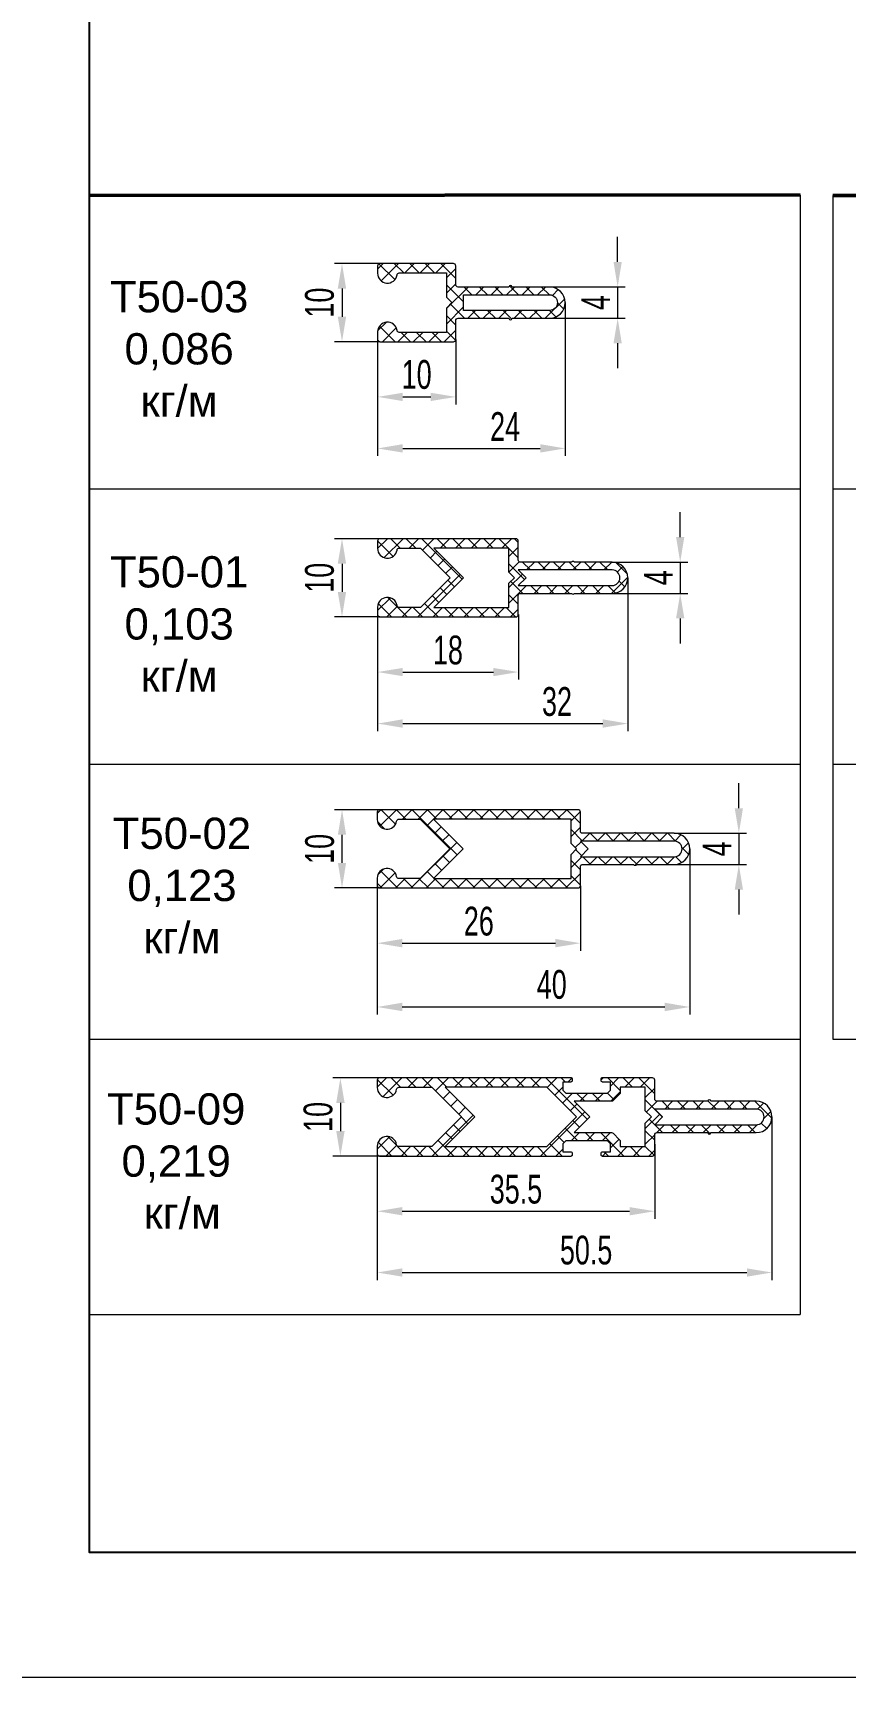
# Model space of a CAD drawing. Extents: x -37 to 4620, y -49 to 348.
# Drawn here: x 3590.5 to 3655.4, y 0 to 131.5 of the extents above; entities that cross this region are included whole.
import ezdxf

# ---------------------------------------------------------------- set-up
doc = ezdxf.new("R2010")
doc.units = 0
doc.header["$LTSCALE"] = 5
doc.layers.get('0').update_dxf_attribs({"linetype": 'CONTINUOUS', "lineweight": 30})
doc.layers.get('DEFPOINTS').update_dxf_attribs({"linetype": 'CONTINUOUS'})
for name, color, linetype, lineweight in [('Dimentions', 5, 'CONTINUOUS', 15), ('Рамки', 1, 'CONTINUOUS', 15), ('Текстовый', 7, 'CONTINUOUS', 9), ('Уплотнители', 1, 'CONTINUOUS', 20), ('Штриховка', 1, 'CONTINUOUS', 5)]:
    doc.layers.add(name, color=color, linetype=linetype, lineweight=lineweight)
doc.layers.add('Скрытые', color=14, linetype='CONTINUOUS', plot=False)
doc.styles.add('style23', font='russ.shx', dxfattribs={"width": 0.7, "height": 2.3})
doc.styles.add('Каталожный', font='arial.ttf', dxfattribs={"height": 2.5})
doc.dimstyles.new('MX2', dxfattribs={"dimtxt": 2.3, "dimasz": 2, "dimexe": 0.6, "dimexo": 0, "dimgap": 0.6, "dimtad": 1, "dimdec": 1, "dimlfac": 2, "dimdsep": 46, "dimtxsty": 'style23', "dimcen": 0, "dimclrd": 256, "dimclre": 256, "dimclrt": 256, "dimaunit": 1, "dimadec": 1, "dimazin": 2, "dimtfac": 1, "dimtdec": 1, "dimtmove": 0, "dimatfit": 3, "dimfxl": 1, "dimtolj": 1, "dimtzin": 0, "dimlwd": -1, "dimlwe": -1, "dimarcsym": 0})

# ---------------------------------------------------------------- blocks, each defined once
blk = doc.blocks.new('*D289')
at = {"layer": 'DEFPOINTS', "color": 0, "transparency": 16777216}
for p in [(3631.81, 111.15), (3631.81, 108.65), (3637.25, 108.65)]:
    blk.add_point(p, dxfattribs=at)
at = {"layer": 'Dimentions', "transparency": 16777216}
for p, q in [((3637.25, 113.15), (3637.25, 115.15)), ((3631.81, 111.15), (3637.85, 111.15)), ((3637.25, 111.15), (3637.25, 108.65)), ((3631.81, 108.65), (3637.85, 108.65)), ((3637.25, 106.65), (3637.25, 104.65))]:
    blk.add_line(p, q, dxfattribs=at)
for points in [[(3636.92, 113.15), (3637.58, 113.15), (3637.25, 111.15)], [(3636.92, 106.65), (3637.58, 106.65), (3637.25, 108.65)]]:
    blk.add_solid(points, dxfattribs=at)
at = {"layer": 'Dimentions', "transparency": 16777216, "insert": (3635.5, 109.9), "char_height": 2.3, "attachment_point": 5, "rotation": 90, "style": 'style23'}
blk.add_mtext('\\A1;4', dxfattribs=at)
blk = doc.blocks.new('*D290')
at = {"layer": 'DEFPOINTS', "color": 0, "transparency": 16777216}
for p in [(3618.24, 113.02), (3615.21, 106.77), (3618.24, 106.77)]:
    blk.add_point(p, dxfattribs=at)
at = {"layer": 'Dimentions', "transparency": 16777216}
for p, q in [((3618.24, 113.02), (3614.61, 113.02)), ((3615.21, 111.02), (3615.21, 108.77)), ((3618.24, 106.77), (3614.61, 106.77))]:
    blk.add_line(p, q, dxfattribs=at)
for points in [[(3614.87, 111.02), (3615.54, 111.02), (3615.21, 113.02)], [(3614.87, 108.77), (3615.54, 108.77), (3615.21, 106.77)]]:
    blk.add_solid(points, dxfattribs=at)
at = {"layer": 'Dimentions', "transparency": 16777216, "insert": (3613.42, 109.9), "char_height": 2.3, "attachment_point": 5, "rotation": 90, "style": 'style23'}
blk.add_mtext('\\A1;10', dxfattribs=at)
blk = doc.blocks.new('*D291')
at = {"layer": 'DEFPOINTS', "color": 0, "transparency": 16777216}
for p in [(3618.06, 106.96), (3624.31, 106.96), (3624.31, 102.36)]:
    blk.add_point(p, dxfattribs=at)
at = {"layer": 'Dimentions', "transparency": 16777216}
for p, q in [((3618.06, 106.96), (3618.06, 101.76)), ((3624.31, 106.96), (3624.31, 101.76)), ((3620.06, 102.36), (3622.31, 102.36))]:
    blk.add_line(p, q, dxfattribs=at)
for points in [[(3620.06, 102.69), (3620.06, 102.03), (3618.06, 102.36)], [(3622.31, 102.69), (3622.31, 102.03), (3624.31, 102.36)]]:
    blk.add_solid(points, dxfattribs=at)
at = {"layer": 'Dimentions', "transparency": 16777216, "insert": (3621.18, 104.14), "char_height": 2.3, "attachment_point": 5, "style": 'style23'}
blk.add_mtext('\\A1;10', dxfattribs=at)
blk = doc.blocks.new('*D292')
at = {"layer": 'DEFPOINTS', "color": 0, "transparency": 16777216}
for p in [(3633.06, 109.9), (3618.06, 106.96), (3633.06, 98.24)]:
    blk.add_point(p, dxfattribs=at)
at = {"layer": 'Dimentions', "transparency": 16777216}
for p, q in [((3633.06, 109.9), (3633.06, 97.64)), ((3618.06, 106.96), (3618.06, 97.64)), ((3620.06, 98.24), (3631.06, 98.24))]:
    blk.add_line(p, q, dxfattribs=at)
for points in [[(3620.06, 98.58), (3620.06, 97.91), (3618.06, 98.24)], [(3631.06, 98.58), (3631.06, 97.91), (3633.06, 98.24)]]:
    blk.add_solid(points, dxfattribs=at)
at = {"layer": 'Dimentions', "transparency": 16777216, "insert": (3628.25, 99.99), "char_height": 2.3, "attachment_point": 5, "style": 'style23'}
blk.add_mtext('\\A1;24', dxfattribs=at)
blk = doc.blocks.new('*D316')
at = {"layer": 'DEFPOINTS', "color": 0, "transparency": 16777216}
for p in [(3636.81, 89.15), (3636.81, 86.65), (3642.25, 86.65)]:
    blk.add_point(p, dxfattribs=at)
at = {"layer": 'Dimentions', "transparency": 16777216}
for p, q in [((3642.25, 91.15), (3642.25, 93.15)), ((3636.81, 89.15), (3642.85, 89.15)), ((3642.25, 89.15), (3642.25, 86.65)), ((3636.81, 86.65), (3642.85, 86.65)), ((3642.25, 84.65), (3642.25, 82.65))]:
    blk.add_line(p, q, dxfattribs=at)
for points in [[(3641.92, 91.15), (3642.58, 91.15), (3642.25, 89.15)], [(3641.92, 84.65), (3642.58, 84.65), (3642.25, 86.65)]]:
    blk.add_solid(points, dxfattribs=at)
at = {"layer": 'Dimentions', "transparency": 16777216, "insert": (3640.5, 87.9), "char_height": 2.3, "attachment_point": 5, "rotation": 90, "style": 'style23'}
blk.add_mtext('\\A1;4', dxfattribs=at)
blk = doc.blocks.new('*D317')
at = {"layer": 'DEFPOINTS', "color": 0, "transparency": 16777216}
for p in [(3618.24, 91.02), (3615.21, 84.77), (3618.24, 84.77)]:
    blk.add_point(p, dxfattribs=at)
at = {"layer": 'Dimentions', "transparency": 16777216}
for p, q in [((3618.24, 91.02), (3614.61, 91.02)), ((3615.21, 89.02), (3615.21, 86.77)), ((3618.24, 84.77), (3614.61, 84.77))]:
    blk.add_line(p, q, dxfattribs=at)
for points in [[(3614.87, 89.02), (3615.54, 89.02), (3615.21, 91.02)], [(3614.87, 86.77), (3615.54, 86.77), (3615.21, 84.77)]]:
    blk.add_solid(points, dxfattribs=at)
at = {"layer": 'Dimentions', "transparency": 16777216, "insert": (3613.42, 87.9), "char_height": 2.3, "attachment_point": 5, "rotation": 90, "style": 'style23'}
blk.add_mtext('\\A1;10', dxfattribs=at)
blk = doc.blocks.new('*D318')
at = {"layer": 'DEFPOINTS', "color": 0, "transparency": 16777216}
for p in [(3618.06, 84.96), (3629.31, 84.96), (3629.31, 80.36)]:
    blk.add_point(p, dxfattribs=at)
at = {"layer": 'Dimentions', "transparency": 16777216}
for p, q in [((3618.06, 84.96), (3618.06, 79.76)), ((3629.31, 84.96), (3629.31, 79.76)), ((3620.06, 80.36), (3627.31, 80.36))]:
    blk.add_line(p, q, dxfattribs=at)
for points in [[(3620.06, 80.69), (3620.06, 80.03), (3618.06, 80.36)], [(3627.31, 80.69), (3627.31, 80.03), (3629.31, 80.36)]]:
    blk.add_solid(points, dxfattribs=at)
at = {"layer": 'Dimentions', "transparency": 16777216, "insert": (3623.68, 82.11), "char_height": 2.3, "attachment_point": 5, "style": 'style23'}
blk.add_mtext('\\A1;18', dxfattribs=at)
blk = doc.blocks.new('*D319')
at = {"layer": 'DEFPOINTS', "color": 0, "transparency": 16777216}
for p in [(3638.06, 87.9), (3618.06, 84.96), (3638.06, 76.24)]:
    blk.add_point(p, dxfattribs=at)
at = {"layer": 'Dimentions', "transparency": 16777216}
for p, q in [((3638.06, 87.9), (3638.06, 75.64)), ((3618.06, 84.96), (3618.06, 75.64)), ((3620.06, 76.24), (3636.06, 76.24))]:
    blk.add_line(p, q, dxfattribs=at)
for points in [[(3620.06, 76.58), (3620.06, 75.91), (3618.06, 76.24)], [(3636.06, 76.58), (3636.06, 75.91), (3638.06, 76.24)]]:
    blk.add_solid(points, dxfattribs=at)
at = {"layer": 'Dimentions', "transparency": 16777216, "insert": (3632.4, 77.99), "char_height": 2.3, "attachment_point": 5, "style": 'style23'}
blk.add_mtext('\\A1;32', dxfattribs=at)
blk = doc.blocks.new('*D320')
at = {"layer": 'DEFPOINTS', "color": 0, "transparency": 16777216}
for p in [(3615.21, 69.35), (3618.21, 69.35), (3618.21, 63.1)]:
    blk.add_point(p, dxfattribs=at)
at = {"layer": 'Dimentions', "transparency": 16777216}
for p, q in [((3618.21, 69.35), (3614.61, 69.35)), ((3615.21, 65.1), (3615.21, 67.35)), ((3618.21, 63.1), (3614.61, 63.1))]:
    blk.add_line(p, q, dxfattribs=at)
for points in [[(3614.88, 67.35), (3615.54, 67.35), (3615.21, 69.35)], [(3614.88, 65.1), (3615.54, 65.1), (3615.21, 63.1)]]:
    blk.add_solid(points, dxfattribs=at)
at = {"layer": 'Dimentions', "transparency": 16777216, "insert": (3613.43, 66.22), "char_height": 2.3, "attachment_point": 5, "rotation": 90, "style": 'style23'}
blk.add_mtext('\\A1;10', dxfattribs=at)
blk = doc.blocks.new('*D321')
at = {"layer": 'DEFPOINTS', "color": 0, "transparency": 16777216}
for p in [(3643.02, 66.22), (3618.02, 63.28), (3643.02, 53.58)]:
    blk.add_point(p, dxfattribs=at)
at = {"layer": 'Dimentions', "transparency": 16777216}
for p, q in [((3643.02, 66.22), (3643.02, 52.98)), ((3618.02, 63.28), (3618.02, 52.98)), ((3620.02, 53.58), (3641.02, 53.58))]:
    blk.add_line(p, q, dxfattribs=at)
for points in [[(3620.02, 53.92), (3620.02, 53.25), (3618.02, 53.58)], [(3641.02, 53.92), (3641.02, 53.25), (3643.02, 53.58)]]:
    blk.add_solid(points, dxfattribs=at)
at = {"layer": 'Dimentions', "transparency": 16777216, "insert": (3631.98, 55.37), "char_height": 2.3, "attachment_point": 5, "style": 'style23'}
blk.add_mtext('\\A1;40', dxfattribs=at)
blk = doc.blocks.new('*D322')
at = {"layer": 'DEFPOINTS', "color": 0, "transparency": 16777216}
for p in [(3618.02, 63.28), (3634.27, 63.28), (3634.27, 58.68)]:
    blk.add_point(p, dxfattribs=at)
at = {"layer": 'Dimentions', "transparency": 16777216}
for p, q in [((3618.02, 63.28), (3618.02, 58.08)), ((3634.27, 63.28), (3634.27, 58.08)), ((3620.02, 58.68), (3632.27, 58.68))]:
    blk.add_line(p, q, dxfattribs=at)
for points in [[(3620.02, 59.02), (3620.02, 58.35), (3618.02, 58.68)], [(3632.27, 59.02), (3632.27, 58.35), (3634.27, 58.68)]]:
    blk.add_solid(points, dxfattribs=at)
at = {"layer": 'Dimentions', "transparency": 16777216, "insert": (3626.15, 60.43), "char_height": 2.3, "attachment_point": 5, "style": 'style23'}
blk.add_mtext('\\A1;26', dxfattribs=at)
blk = doc.blocks.new('*D323')
at = {"layer": 'DEFPOINTS', "color": 0, "transparency": 16777216}
for p in [(3620.12, 47.91), (3615.08, 41.66), (3620.12, 41.66)]:
    blk.add_point(p, dxfattribs=at)
at = {"layer": 'Dimentions', "transparency": 16777216}
for p, q in [((3620.12, 47.91), (3614.48, 47.91)), ((3615.08, 45.91), (3615.08, 43.66)), ((3620.12, 41.66), (3614.48, 41.66))]:
    blk.add_line(p, q, dxfattribs=at)
for points in [[(3614.75, 45.91), (3615.42, 45.91), (3615.08, 47.91)], [(3614.75, 43.66), (3615.42, 43.66), (3615.08, 41.66)]]:
    blk.add_solid(points, dxfattribs=at)
at = {"layer": 'Dimentions', "transparency": 16777216, "insert": (3613.3, 44.79), "char_height": 2.3, "attachment_point": 5, "rotation": 90, "style": 'style23'}
blk.add_mtext('\\A1;10', dxfattribs=at)
blk = doc.blocks.new('*D324')
at = {"layer": 'DEFPOINTS', "color": 0, "transparency": 16777216}
for p in [(3618.02, 42.15), (3640.21, 42.6), (3640.21, 37.25)]:
    blk.add_point(p, dxfattribs=at)
at = {"layer": 'Dimentions', "transparency": 16777216}
for p, q in [((3618.02, 42.15), (3618.02, 36.65)), ((3640.21, 42.6), (3640.21, 36.65)), ((3620.02, 37.25), (3638.21, 37.25))]:
    blk.add_line(p, q, dxfattribs=at)
for points in [[(3620.02, 37.58), (3620.02, 36.92), (3618.02, 37.25)], [(3638.21, 37.58), (3638.21, 36.92), (3640.21, 37.25)]]:
    blk.add_solid(points, dxfattribs=at)
at = {"layer": 'Dimentions', "transparency": 16777216, "insert": (3629.12, 39), "char_height": 2.3, "attachment_point": 5, "style": 'style23'}
blk.add_mtext('\\A1;35.5', dxfattribs=at)
blk = doc.blocks.new('*D325')
at = {"layer": 'DEFPOINTS', "color": 0, "transparency": 16777216}
for p in [(3649.59, 44.79), (3618.02, 42.15), (3649.59, 32.35)]:
    blk.add_point(p, dxfattribs=at)
at = {"layer": 'Dimentions', "transparency": 16777216}
for p, q in [((3649.59, 44.79), (3649.59, 31.75)), ((3618.02, 42.15), (3618.02, 31.75)), ((3620.02, 32.35), (3647.59, 32.35))]:
    blk.add_line(p, q, dxfattribs=at)
for points in [[(3620.02, 32.68), (3620.02, 32.02), (3618.02, 32.35)], [(3647.59, 32.68), (3647.59, 32.02), (3649.59, 32.35)]]:
    blk.add_solid(points, dxfattribs=at)
at = {"layer": 'Dimentions', "transparency": 16777216, "insert": (3634.73, 34.13), "char_height": 2.3, "attachment_point": 5, "style": 'style23'}
blk.add_mtext('\\A1;50.5', dxfattribs=at)
blk = doc.blocks.new('*D326')
at = {"layer": 'DEFPOINTS', "color": 0, "transparency": 16777216}
for p in [(3641.77, 67.47), (3641.77, 64.97), (3646.94, 64.97)]:
    blk.add_point(p, dxfattribs=at)
at = {"layer": 'Dimentions', "transparency": 16777216}
for p, q in [((3646.94, 69.47), (3646.94, 71.47)), ((3641.77, 67.47), (3647.54, 67.47)), ((3646.94, 67.47), (3646.94, 64.97)), ((3641.77, 64.97), (3647.54, 64.97)), ((3646.94, 62.97), (3646.94, 60.97))]:
    blk.add_line(p, q, dxfattribs=at)
for points in [[(3646.61, 69.47), (3647.27, 69.47), (3646.94, 67.47)], [(3646.61, 62.97), (3647.27, 62.97), (3646.94, 64.97)]]:
    blk.add_solid(points, dxfattribs=at)
at = {"layer": 'Dimentions', "transparency": 16777216, "insert": (3645.19, 66.22), "char_height": 2.3, "attachment_point": 5, "rotation": 90, "style": 'style23'}
blk.add_mtext('\\A1;4', dxfattribs=at)

msp = doc.modelspace()

# ---------------------------------------------------------------- hatches: boundary and pattern name
at = {"layer": 'Штриховка', "lineweight": 5}
h = msp.add_hatch(dxfattribs=at)
h.set_pattern_fill('ANSI37', color=256, scale=7, angle=90, style=0)
h.set_pattern_definition([(135, (-838.3029, 2548.74215), (-0.61871843, -0.61871843), []), (225, (-838.3029, 2548.74215), (0.61871843, -0.61871843), [])])
edge = h.paths.add_edge_path()
edge.add_arc((3618.836, 107.553), 0.781, 9.2818, 180)
edge.add_line((3618.055, 107.553), (3618.055, 106.96))
edge.add_arc((3618.243, 106.96), 0.188, 180, 270)
edge.add_line((3618.243, 106.772), (3624.118, 106.772))
edge.add_arc((3624.118, 106.96), 0.188, 270, 360)
edge.add_line((3624.305, 106.96), (3624.305, 108.46))
edge.add_arc((3624.493, 108.46), 0.188, 90, 180, ccw=False)
edge.add_line((3624.493, 108.647), (3628.555, 108.647))
edge.add_arc((3628.68, 108.647), 0.125, 180, 360)
edge.add_line((3628.805, 108.647), (3631.805, 108.647))
edge.add_arc((3631.805, 109.897), 1.25, 270, 450)
edge.add_line((3631.805, 111.147), (3628.805, 111.147))
edge.add_arc((3628.68, 111.147), 0.125, 0, 180)
edge.add_line((3628.555, 111.147), (3624.493, 111.147))
edge.add_arc((3624.493, 111.335), 0.188, 180, 270, ccw=False)
edge.add_line((3624.305, 111.335), (3624.305, 112.835))
edge.add_arc((3624.118, 112.835), 0.188, 0, 90)
edge.add_line((3624.118, 113.022), (3618.243, 113.022))
edge.add_arc((3618.243, 112.835), 0.188, 90, 180)
edge.add_line((3618.055, 112.835), (3618.055, 112.241))
edge.add_arc((3618.836, 112.241), 0.781, 180, 350.7182)
edge.add_arc((3619.793, 112.085), 0.188, 90, 170.7182, ccw=False)
edge.add_line((3619.793, 112.272), (3623.555, 112.272))
edge.add_line((3623.555, 112.272), (3623.555, 110.412))
edge.add_arc((3623.743, 110.412), 0.188, 180, 225)
edge.add_line((3623.61, 110.28), (3623.993, 109.897))
edge.add_line((3623.993, 109.897), (3623.61, 109.515))
edge.add_arc((3623.743, 109.382), 0.188, 135, 180)
edge.add_line((3623.555, 109.382), (3623.555, 107.522))
edge.add_line((3623.555, 107.522), (3619.793, 107.522))
edge.add_arc((3619.793, 107.71), 0.188, 189.2818, 270, ccw=False)
edge = h.paths.add_edge_path(flags=16)
edge.add_line((3624.93, 110.522), (3631.805, 110.522))
edge.add_arc((3631.805, 109.897), 0.625, -90, 90, ccw=False)
edge.add_line((3631.805, 109.272), (3624.93, 109.272))
edge.add_line((3624.93, 109.272), (3624.93, 110.522))
h = msp.add_hatch(dxfattribs=at)
h.set_pattern_fill('ANSI37', color=256, scale=7, angle=90, style=0)
h.set_pattern_definition([(135, (-838.2655, 2572.2137), (-0.61871843, -0.61871843), []), (225, (-838.2655, 2572.2137), (0.61871843, -0.61871843), [])])
h.paths.add_polyline_path([(3628.556, 87.459), (3628.995, 87.898), (3628.556, 88.337), (3628.556, 90.273), (3622.554, 90.273), (3624.929, 87.898), (3622.554, 85.523), (3628.556, 85.523)], flags=16)
edge = h.paths.add_edge_path()
edge.add_line((3629.306, 84.96), (3629.306, 86.492))
edge.add_arc((3629.462, 86.492), 0.156, 90, 180, ccw=False)
edge.add_line((3629.462, 86.648), (3633.556, 86.648))
edge.add_arc((3633.681, 86.742), 0.156, 216.8699, 323.1301)
edge.add_line((3633.806, 86.648), (3636.806, 86.648))
edge.add_arc((3636.806, 87.898), 1.25, 270, 450)
edge.add_line((3636.806, 89.148), (3633.806, 89.148))
edge.add_arc((3633.681, 89.054), 0.156, 36.8699, 143.1301)
edge.add_line((3633.556, 89.148), (3629.462, 89.148))
edge.add_arc((3629.462, 89.304), 0.156, 180, 270, ccw=False)
edge.add_line((3629.306, 89.304), (3629.306, 90.835))
edge.add_arc((3629.118, 90.835), 0.188, 360, 450)
edge.add_line((3629.118, 91.023), (3618.243, 91.023))
edge.add_arc((3618.243, 90.835), 0.188, 90, 180)
edge.add_line((3618.056, 90.835), (3618.056, 90.242))
edge.add_arc((3618.837, 90.242), 0.781, 180, 350.7182)
edge.add_arc((3619.793, 90.085), 0.188, 90, 170.7182, ccw=False)
edge.add_line((3619.793, 90.273), (3621.493, 90.273))
edge.add_line((3621.493, 90.273), (3623.868, 87.898))
edge.add_line((3623.868, 87.898), (3621.493, 85.523))
edge.add_line((3621.493, 85.523), (3619.793, 85.523))
edge.add_arc((3619.793, 85.71), 0.188, 189.2818, 270, ccw=False)
edge.add_arc((3618.837, 85.554), 0.781, 9.2818, 180)
edge.add_line((3618.056, 85.554), (3618.056, 84.96))
edge.add_arc((3618.243, 84.96), 0.188, 180, 270)
edge.add_line((3618.243, 84.773), (3629.118, 84.773))
edge.add_arc((3629.118, 84.96), 0.187, 270, 360)
edge = h.paths.add_edge_path(flags=16)
edge.add_line((3629.931, 87.898), (3629.306, 87.273))
edge.add_line((3629.306, 87.273), (3636.806, 87.273))
edge.add_arc((3636.806, 87.898), 0.625, 270, 450)
edge.add_line((3636.806, 88.523), (3629.306, 88.523))
edge.add_line((3629.306, 88.523), (3629.931, 87.898))
h = msp.add_hatch(dxfattribs=at)
h.set_pattern_fill('ANSI37', color=256, scale=7, angle=90, style=0)
h.set_pattern_definition([(135, (-838.298, 2572.0683), (-0.61871843, -0.61871843), []), (225, (-838.298, 2572.0683), (0.61871843, -0.61871843), [])])
h.paths.add_polyline_path([(3633.523, 65.783), (3633.963, 66.222), (3633.523, 66.662), (3633.523, 68.597), (3622.522, 68.597), (3624.897, 66.222), (3622.522, 63.847), (3633.523, 63.847)], flags=16)
edge = h.paths.add_edge_path()
edge.add_line((3634.273, 63.285), (3634.273, 64.816))
edge.add_arc((3634.43, 64.816), 0.156, 90, 180, ccw=False)
edge.add_line((3634.43, 64.972), (3638.523, 64.972))
edge.add_arc((3638.648, 65.066), 0.156, 216.8699, 323.1301)
edge.add_line((3638.773, 64.972), (3641.773, 64.972))
edge.add_arc((3641.773, 66.222), 1.25, 270, 450)
edge.add_line((3641.773, 67.472), (3638.773, 67.472))
edge.add_arc((3638.648, 67.379), 0.156, 36.8699, 143.1301)
edge.add_line((3638.523, 67.472), (3634.43, 67.472))
edge.add_arc((3634.43, 67.629), 0.156, 180, 270, ccw=False)
edge.add_line((3634.273, 67.629), (3634.273, 69.16))
edge.add_arc((3634.086, 69.16), 0.188, 0, 90)
edge.add_line((3634.086, 69.347), (3618.211, 69.347))
edge.add_arc((3618.211, 69.16), 0.188, 90, 180)
edge.add_line((3618.023, 69.16), (3618.023, 68.566))
edge.add_arc((3618.805, 68.566), 0.781, 180, 350.7182)
edge.add_arc((3619.761, 68.41), 0.187, 90, 170.7182, ccw=False)
edge.add_line((3619.761, 68.597), (3621.461, 68.597))
edge.add_line((3621.461, 68.597), (3623.836, 66.222))
edge.add_line((3623.836, 66.222), (3621.461, 63.847))
edge.add_line((3621.461, 63.847), (3619.761, 63.847))
edge.add_arc((3619.761, 64.035), 0.187, 189.2818, 270, ccw=False)
edge.add_arc((3618.805, 63.879), 0.781, 9.2818, 180)
edge.add_line((3618.023, 63.879), (3618.023, 63.285))
edge.add_arc((3618.211, 63.285), 0.188, 180, 270)
edge.add_line((3618.211, 63.097), (3634.086, 63.097))
edge.add_arc((3634.086, 63.285), 0.188, 270, 360)
edge = h.paths.add_edge_path(flags=16)
edge.add_line((3634.898, 66.222), (3634.273, 65.597))
edge.add_line((3634.273, 65.597), (3641.773, 65.597))
edge.add_arc((3641.773, 66.222), 0.625, 270, 450)
edge.add_line((3641.773, 66.847), (3634.273, 66.847))
edge.add_line((3634.273, 66.847), (3634.898, 66.222))
h = msp.add_hatch(dxfattribs=at)
h.set_pattern_fill('ANSI37', color=256, scale=7, angle=90, style=0)
h.set_pattern_definition([(135, (-838.298, 2572.4658), (-0.61871843, -0.61871843), []), (225, (-838.298, 2572.4658), (0.61871843, -0.61871843), [])])
edge = h.paths.add_edge_path()
edge.add_arc((3636.023, 47.789), 0.125, 90, 180)
edge.add_line((3635.898, 47.789), (3635.898, 47.726))
edge.add_arc((3636.023, 47.726), 0.125, 180, 270)
edge.add_line((3636.023, 47.601), (3636.648, 47.601))
edge.add_line((3636.648, 47.601), (3636.648, 46.91))
edge.add_line((3636.648, 46.91), (3636.402, 46.664))
edge.add_line((3636.402, 46.664), (3633.145, 46.664))
edge.add_line((3633.145, 46.664), (3632.898, 46.91))
edge.add_line((3632.898, 46.91), (3632.898, 47.601))
edge.add_line((3632.898, 47.601), (3633.523, 47.601))
edge.add_arc((3633.523, 47.726), 0.125, 270, 360)
edge.add_line((3633.648, 47.726), (3633.648, 47.789))
edge.add_arc((3633.523, 47.789), 0.125, 0, 90)
edge.add_line((3633.523, 47.914), (3618.211, 47.914))
edge.add_arc((3618.211, 47.726), 0.187, 90, 180)
edge.add_line((3618.023, 47.726), (3618.023, 47.132))
edge.add_arc((3618.805, 47.132), 0.781, 180, 350.7182)
edge.add_arc((3619.761, 46.976), 0.188, 90, 170.7182, ccw=False)
edge.add_line((3619.761, 47.164), (3622.398, 47.164))
edge.add_line((3622.398, 47.164), (3624.773, 44.789))
edge.add_line((3624.773, 44.789), (3622.398, 42.414))
edge.add_line((3622.398, 42.414), (3619.761, 42.414))
edge.add_arc((3619.761, 42.601), 0.188, 189.2818, 270, ccw=False)
edge.add_arc((3618.805, 42.445), 0.781, 9.2818, 180)
edge.add_line((3618.023, 42.445), (3618.023, 41.851))
edge.add_arc((3618.211, 41.851), 0.188, 180, 270)
edge.add_line((3618.211, 41.664), (3633.523, 41.664))
edge.add_arc((3633.523, 41.789), 0.125, 270, 360)
edge.add_line((3633.648, 41.789), (3633.648, 41.851))
edge.add_arc((3633.523, 41.851), 0.125, 0, 90)
edge.add_line((3633.523, 41.976), (3632.898, 41.976))
edge.add_line((3632.898, 41.976), (3632.898, 42.667))
edge.add_line((3632.898, 42.667), (3633.145, 42.914))
edge.add_line((3633.145, 42.914), (3636.402, 42.914))
edge.add_line((3636.402, 42.914), (3636.648, 42.667))
edge.add_line((3636.648, 42.667), (3636.648, 41.976))
edge.add_line((3636.648, 41.976), (3636.023, 41.976))
edge.add_arc((3636.023, 41.851), 0.125, 90, 180)
edge.add_line((3635.898, 41.851), (3635.898, 41.789))
edge.add_arc((3636.023, 41.789), 0.125, 180, 270)
edge.add_line((3636.023, 41.664), (3640.023, 41.664))
edge.add_arc((3640.023, 41.851), 0.188, 270, 360)
edge.add_line((3640.211, 41.851), (3640.211, 43.351))
edge.add_arc((3640.398, 43.351), 0.188, 90, 180, ccw=False)
edge.add_line((3640.398, 43.539), (3644.461, 43.539))
edge.add_arc((3644.586, 43.539), 0.125, 180, 360)
edge.add_line((3644.711, 43.539), (3648.336, 43.539))
edge.add_arc((3648.336, 44.789), 1.25, 270, 450)
edge.add_line((3648.336, 46.039), (3644.711, 46.039))
edge.add_arc((3644.586, 46.039), 0.125, 0, 180)
edge.add_line((3644.461, 46.039), (3640.398, 46.039))
edge.add_arc((3640.398, 46.226), 0.187, 180, 270, ccw=False)
edge.add_line((3640.211, 46.226), (3640.211, 47.726))
edge.add_arc((3640.023, 47.726), 0.188, 0, 90)
edge.add_line((3640.023, 47.914), (3636.023, 47.914))
edge = h.paths.add_edge_path(flags=16)
edge.add_line((3639.461, 47.164), (3637.461, 47.164))
edge.add_line((3637.461, 47.164), (3637.461, 46.739))
edge.add_arc((3637.273, 46.739), 0.188, -45, 0, ccw=False)
edge.add_line((3637.406, 46.607), (3636.893, 46.094))
edge.add_arc((3636.76, 46.226), 0.188, 270, 315, ccw=False)
edge.add_line((3636.76, 46.039), (3633.77, 46.039))
edge.add_line((3633.77, 46.039), (3635.02, 44.789))
edge.add_line((3635.02, 44.789), (3633.77, 43.539))
edge.add_line((3633.77, 43.539), (3636.76, 43.539))
edge.add_arc((3636.76, 43.351), 0.188, 45, 90, ccw=False)
edge.add_line((3636.893, 43.484), (3637.406, 42.97))
edge.add_arc((3637.273, 42.838), 0.187, 0, 45, ccw=False)
edge.add_line((3637.461, 42.838), (3637.461, 42.414))
edge.add_line((3637.461, 42.414), (3639.461, 42.414))
edge.add_line((3639.461, 42.414), (3639.461, 44.298))
edge.add_line((3639.461, 44.298), (3639.952, 44.789))
edge.add_line((3639.952, 44.789), (3639.461, 45.28))
edge.add_line((3639.461, 45.28), (3639.461, 47.164))
edge = h.paths.add_edge_path(flags=16)
edge.add_line((3640.836, 44.789), (3640.211, 44.164))
edge.add_line((3640.211, 44.164), (3648.336, 44.164))
edge.add_arc((3648.336, 44.789), 0.625, 270, 450)
edge.add_line((3648.336, 45.414), (3640.211, 45.414))
edge.add_line((3640.211, 45.414), (3640.836, 44.789))
h.paths.add_polyline_path([(3623.459, 47.164), (3625.834, 44.789), (3623.459, 42.414), (3631.584, 42.414), (3633.959, 44.789), (3631.584, 47.164)], flags=16)

# ---------------------------------------------------------------- linework, layer by layer
at = {"linetype": 'Continuous', "lineweight": 50}
for p, q in [((3594.998, 118.465), (3651.834, 118.504, 903.673)), ((3654.466, 118.465), (3759.998, 118.41, 0.019))]:
    msp.add_line(p, q, dxfattribs=at)
at = {"layer": 'Рамки', "linetype": 'Continuous'}
for p, q in [((3594.998, 118.465), (3595.003, 28.999)), ((3651.834, 118.504), (3651.835, 28.999)), ((3654.466, 118.465), (3654.467, 51)), ((3594.997, 94.999), (3651.834, 94.999)), ((3654.465, 95), (3759.998, 95)), ((3595.001, 72.999), (3651.834, 72.999)), ((3654.465, 73), (3759.998, 73)), ((3595.001, 50.999), (3651.837, 50.999)), ((3654.465, 51), (3759.998, 51)), ((3594.999, 28.999), (3651.835, 28.999))]:
    msp.add_line(p, q, dxfattribs=at)
msp.add_lwpolyline([(3780, 297), (3570, 297), (3570, 0), (3780, 0)], close=True, dxfattribs=at)
at = {"layer": 'Скрытые', "linetype": 'Continuous'}
msp.add_lwpolyline([(3760, 10), (3760, 287), (3595, 287), (3595, 10)], close=True, dxfattribs=at)
at = {"layer": 'Уплотнители'}
for points, elevation in [([(3619.607, 107.679, 0.9221128), (3618.055, 107.553), (3618.055, 106.96, 0.4142136), (3618.243, 106.772), (3624.118, 106.772, 0.4142136), (3624.305, 106.96), (3624.305, 108.46, -0.4142136), (3624.493, 108.647), (3628.555, 108.647, 1), (3628.805, 108.647), (3631.805, 108.647, 1), (3631.805, 111.147), (3628.805, 111.147, 1), (3628.555, 111.147), (3624.493, 111.147, -0.4142136), (3624.305, 111.335), (3624.305, 112.835, 0.4142136), (3624.118, 113.022), (3618.243, 113.022, 0.4142136), (3618.055, 112.835), (3618.055, 112.241, 0.9221128), (3619.607, 112.115, -0.3675232), (3619.793, 112.272), (3623.555, 112.272), (3623.555, 110.412, 0.1989124), (3623.61, 110.28), (3623.993, 109.897), (3623.61, 109.515, 0.1989124), (3623.555, 109.382), (3623.555, 107.522), (3619.793, 107.522, -0.3675232)], 1859.589), ([(3624.93, 110.522), (3631.805, 110.522, -1), (3631.805, 109.272), (3624.93, 109.272)], 1859.589), ([(3629.306, 84.96), (3629.306, 86.492, -0.4142136), (3629.462, 86.648), (3633.556, 86.648, 0.5), (3633.806, 86.648), (3636.806, 86.648, 1), (3636.806, 89.148), (3633.806, 89.148, 0.5), (3633.556, 89.148), (3629.462, 89.148, -0.4142136), (3629.306, 89.304), (3629.306, 90.835, 0.4142136), (3629.118, 91.023), (3618.243, 91.023, 0.4142136), (3618.056, 90.835), (3618.056, 90.242, 0.9221128), (3619.608, 90.116, -0.3675232), (3619.793, 90.273), (3621.493, 90.273), (3623.868, 87.898), (3621.493, 85.523), (3619.793, 85.523, -0.3675232), (3619.608, 85.68, 0.9221128), (3618.056, 85.554), (3618.056, 84.96, 0.4142136), (3618.243, 84.773), (3629.118, 84.773, 0.4142136)], 1859.589), ([(3629.931, 87.898), (3629.306, 87.273), (3636.806, 87.273, 1), (3636.806, 88.523), (3629.306, 88.523), (3629.931, 87.898)], 1859.589), ([(3634.273, 63.285), (3634.273, 64.816, -0.4142136), (3634.43, 64.972), (3638.523, 64.972, 0.5), (3638.773, 64.972), (3641.773, 64.972, 1), (3641.773, 67.472), (3638.773, 67.472, 0.5), (3638.523, 67.472), (3634.43, 67.472, -0.4142136), (3634.273, 67.629), (3634.273, 69.16, 0.4142136), (3634.086, 69.347), (3618.211, 69.347, 0.4142136), (3618.023, 69.16), (3618.023, 68.566, 0.9221128), (3619.576, 68.44, -0.3675232), (3619.761, 68.597), (3621.461, 68.597), (3623.836, 66.222), (3621.461, 63.847), (3619.761, 63.847, -0.3675232), (3619.576, 64.005, 0.9221128), (3618.023, 63.879), (3618.023, 63.285, 0.4142136), (3618.211, 63.097), (3634.086, 63.097, 0.4142136)], 1500.879), ([(3634.898, 66.222), (3634.273, 65.597), (3641.773, 65.597, 1), (3641.773, 66.847), (3634.273, 66.847), (3634.898, 66.222)], 1500.879), ([(3636.023, 47.914, 0.4142136), (3635.898, 47.789), (3635.898, 47.726, 0.4142136), (3636.023, 47.601), (3636.648, 47.601), (3636.648, 46.91), (3636.402, 46.664), (3633.145, 46.664), (3632.898, 46.91), (3632.898, 47.601), (3633.523, 47.601, 0.4142136), (3633.648, 47.726), (3633.648, 47.789, 0.4142136), (3633.523, 47.914), (3618.211, 47.914, 0.4142136), (3618.023, 47.726), (3618.023, 47.132, 0.9221128), (3619.576, 47.006, -0.3675232), (3619.761, 47.164), (3622.398, 47.164), (3624.773, 44.789), (3622.398, 42.414), (3619.761, 42.414, -0.3675232), (3619.576, 42.571, 0.9221128), (3618.023, 42.445), (3618.023, 41.851, 0.4142136), (3618.211, 41.664), (3633.523, 41.664, 0.4142136), (3633.648, 41.789), (3633.648, 41.851, 0.4142136), (3633.523, 41.976), (3632.898, 41.976), (3632.898, 42.667), (3633.145, 42.914), (3636.402, 42.914), (3636.648, 42.667), (3636.648, 41.976), (3636.023, 41.976, 0.4142136), (3635.898, 41.851), (3635.898, 41.789, 0.4142136), (3636.023, 41.664), (3640.023, 41.664, 0.4142136), (3640.211, 41.851), (3640.211, 43.351, -0.4142136), (3640.398, 43.539), (3644.461, 43.539, 1), (3644.711, 43.539), (3648.336, 43.539, 1), (3648.336, 46.039), (3644.711, 46.039, 1), (3644.461, 46.039), (3640.398, 46.039, -0.4142136), (3640.211, 46.226), (3640.211, 47.726, 0.4142136), (3640.023, 47.914)], 1501.233), ([(3639.461, 47.164), (3637.461, 47.164), (3637.461, 46.739, -0.1989124), (3637.406, 46.607), (3636.893, 46.094, -0.1989124), (3636.76, 46.039), (3633.77, 46.039), (3635.02, 44.789), (3633.77, 43.539), (3636.76, 43.539, -0.1989124), (3636.893, 43.484), (3637.406, 42.97, -0.1989124), (3637.461, 42.838), (3637.461, 42.414), (3639.461, 42.414), (3639.461, 44.298), (3639.952, 44.789), (3639.461, 45.28)], 1501.233), ([(3640.836, 44.789), (3640.211, 44.164), (3648.336, 44.164, 1), (3648.336, 45.414), (3640.211, 45.414), (3640.836, 44.789)], 1501.233)]:
    msp.add_lwpolyline(points, format="xyb", close=True, dxfattribs=dict(at, elevation=elevation))
for points, elevation in [([(3628.556, 87.459), (3628.995, 87.898), (3628.556, 88.337), (3628.556, 90.273), (3622.554, 90.273), (3624.929, 87.898), (3622.554, 85.523), (3628.556, 85.523)], 1859.589), ([(3633.523, 65.783), (3633.963, 66.222), (3633.523, 66.662), (3633.523, 68.597), (3622.522, 68.597), (3624.897, 66.222), (3622.522, 63.847), (3633.523, 63.847)], 1500.879), ([(3623.459, 47.164), (3625.834, 44.789), (3623.459, 42.414), (3631.584, 42.414), (3633.959, 44.789), (3631.584, 47.164)], 1501.233)]:
    msp.add_lwpolyline(points, close=True, dxfattribs=dict(at, elevation=elevation))

# ---------------------------------------------------------------- texts
at = {"layer": 'Текстовый', "color": 1, "linetype": 'Continuous', "char_height": 2.5, "attachment_point": 1, "style": 'Каталожный'}
for s, insert, width in [('\\pxqc;Т50-03 \\P0,086 \\Pкг/м', (3591.865, 111.625), 20.64683), ('\\pxqc;Т50-01 \\P0,103 \\Pкг/м', (3591.866, 89.625), 20.64683), ('\\pxqc;Т50-02 \\P0,123 \\Pкг/м', (3588.996, 68.718), 26.83681), ('\\pxqc;Т50-09 \\P0,219\\P кг/м', (3588.533, 46.678), 26.83681)]:
    msp.add_mtext(s, dxfattribs=dict(at, insert=insert, width=width))

# ---------------------------------------------------------------- dimensions: what is measured, and where the dimension line sits
at = {"layer": 'Dimentions'}
for base, p1, p2, angle, picture, middle in [((3637.25, 108.647, 1859.589), (3631.805, 111.147, 1859.589), (3631.805, 108.647, 1859.589), 90, '*D289', (3637.25, 109.897, 1859.589)), ((3642.251, 86.648, 1859.589), (3636.806, 89.148, 1859.589), (3636.806, 86.648, 1859.589), 90, '*D316', (3642.251, 87.898, 1859.589)), ((3646.938, 64.972, 1500.879), (3641.773, 67.472, 1500.879), (3641.773, 64.972, 1500.879), 90, '*D326', (3646.938, 66.222, 1500.879)), ((3615.211, 69.347, 1500.879), (3618.211, 63.097, 1500.879), (3618.211, 69.347, 1500.879), 90, '*D320', (3615.211, 66.222, 1500.879)), ((3643.023, 53.583, 1500.879), (3618.023, 63.285, 1500.879), (3643.023, 66.222, 1500.879), 180, '*D321', (3631.985, 53.583, 1500.879)), ((3634.273, 58.683, 1500.879), (3618.023, 63.285, 1500.879), (3634.273, 63.285, 1500.879), 180, '*D322', (3626.148, 58.683, 1500.879))]:
    dim = msp.add_linear_dim(base=base, p1=p1, p2=p2, angle=angle, dimstyle='MX2', override={"dimlfac": 1.6}, dxfattribs=at)
    dim.commit()
    dim.dimension.update_dxf_attribs({"geometry": picture, "text_midpoint": middle, "dimtype": 160})
for base, p1, p2, picture, middle in [((3615.206, 106.772, 1859.589), (3618.243, 113.022, 1859.589), (3618.243, 106.772, 1859.589), '*D290', (3613.423, 109.897, 1859.589)), ((3615.207, 84.773, 1859.589), (3618.243, 91.023, 1859.589), (3618.243, 84.773, 1859.589), '*D317', (3613.424, 87.898, 1859.589)), ((3615.085, 41.664, 1501.233), (3620.118, 47.914, 1501.233), (3620.118, 41.664, 1501.233), '*D323', (3613.302, 44.789, 1501.233))]:
    dim = msp.add_linear_dim(base=base, p1=p1, p2=p2, angle=90, dimstyle='MX2', override={"dimlfac": 1.6}, dxfattribs=at)
    dim.commit()
    dim.dimension.update_dxf_attribs({"geometry": picture, "text_midpoint": middle})
for base, p1, p2, picture, middle in [((3633.055, 98.243, 1859.589), (3618.055, 106.96, 1859.589), (3633.055, 109.897, 1859.589), '*D292', (3628.247, 98.243, 1859.589)), ((3638.056, 76.244, 1859.589), (3618.056, 84.96, 1859.589), (3638.056, 87.898, 1859.589), '*D319', (3632.397, 76.244, 1859.589)), ((3649.586, 32.349, 1501.233), (3618.023, 42.148, 1501.233), (3649.586, 44.789, 1501.233), '*D325', (3634.733, 32.349, 1501.233))]:
    dim = msp.add_linear_dim(base=base, p1=p1, p2=p2, dimstyle='MX2', override={"dimlfac": 1.6}, dxfattribs=at)
    dim.commit()
    dim.dimension.update_dxf_attribs({"geometry": picture, "text_midpoint": middle, "dimtype": 160})
for base, p1, p2, picture, middle in [((3624.305, 102.358, 1859.589), (3618.055, 106.96, 1859.589), (3624.305, 106.96, 1859.589), '*D291', (3621.18, 104.141, 1859.589)), ((3629.306, 80.359, 1859.589), (3618.056, 84.96, 1859.589), (3629.306, 84.96, 1859.589), '*D318', (3623.681, 82.109, 1859.589)), ((3640.211, 37.25, 1501.233), (3618.023, 42.148, 1501.233), (3640.211, 42.601, 1501.233), '*D324', (3629.117, 39, 1501.233))]:
    dim = msp.add_linear_dim(base=base, p1=p1, p2=p2, dimstyle='MX2', override={"dimlfac": 1.6}, dxfattribs=at)
    dim.commit()
    dim.dimension.update_dxf_attribs({"geometry": picture, "text_midpoint": middle})

doc.saveas('drawing.dxf')
